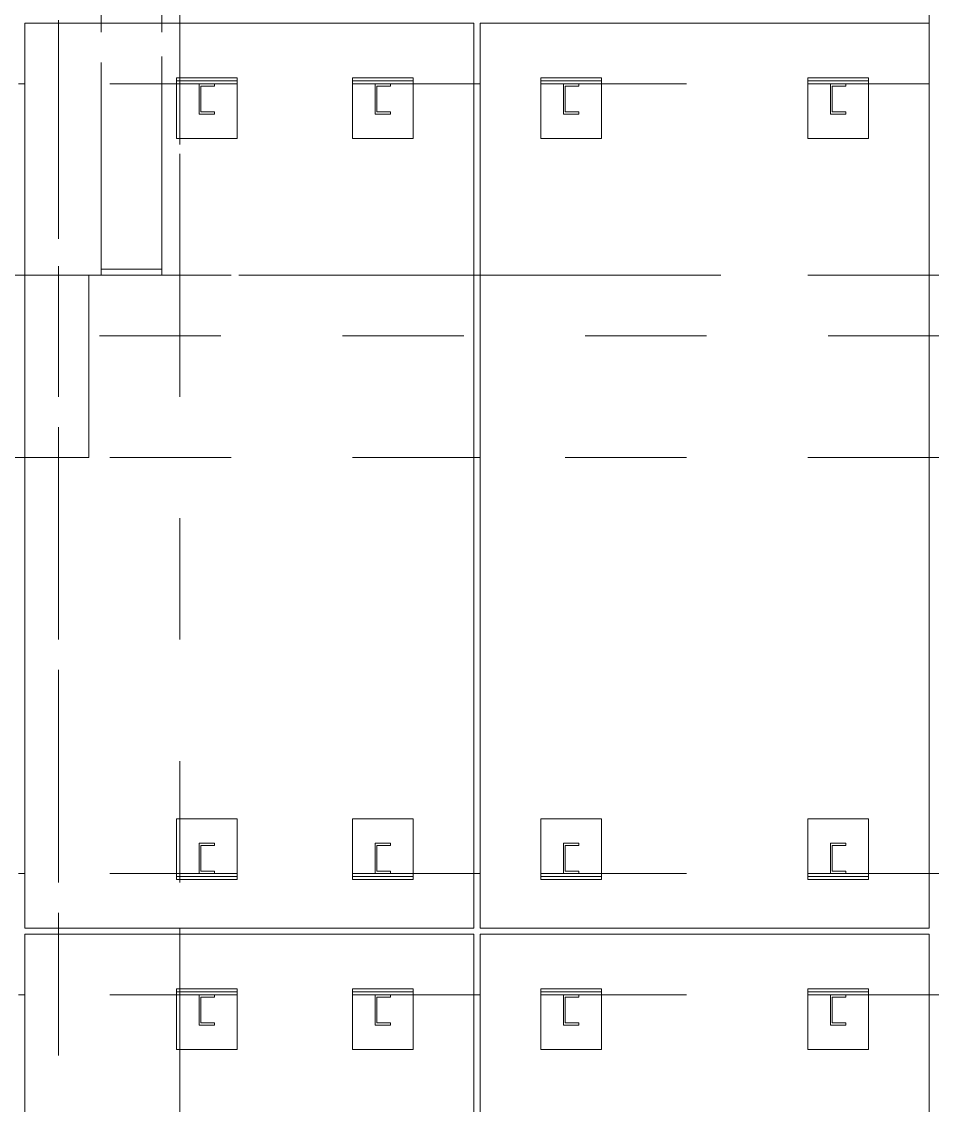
# Model space of a CAD drawing. Header units: millimetres. Extents: x 652937 to 1670132, y 1473552 to 2851037.
# Drawn here: x 663598.133 to 663601.133, y 1524462.309 to 1524465.878 of the extents above; entities that cross this region are included whole.
import ezdxf

# ---------------------------------------------------------------- set-up
doc = ezdxf.new("R2010")
doc.units = ezdxf.units.MM
doc.linetypes.add('XKITLINE00', pattern=[0])
doc.linetypes.add('XKITLINE02', pattern=[4, 2, -2])
doc.layers.add('Part', color=7, linetype='Continuous', lineweight=0)
doc.layers.add('S-GRID', color=7, linetype='Continuous', lineweight=9)

# ---------------------------------------------------------------- blocks, each defined once
blk = doc.blocks.new('*A20131505')
at = {"layer": 'S-GRID', "color": 7, "linetype": 'XKITLINE00', "lineweight": 0}
for p, q in [((739.005443, 47.968115), (740.592943, 47.968115)), ((742.180443, 47.968115), (750.117943, 47.968115)), ((751.705443, 47.968115), (753.292943, 47.968115))]:
    blk.add_line(p, q, dxfattribs=at)
blk = doc.blocks.new('*A20501542')
at = {"layer": 'Part', "color": 7, "linetype": 'XKITLINE02', "lineweight": 0}
for p, q in [((739.709239, 47.968115), (739.709227, 47.968115)), ((739.709227, 47.968115), (781.884258, 47.968115)), ((739.709227, 46.968115), (739.709227, 47.968115)), ((781.884247, 46.968115), (739.709227, 46.968115))]:
    blk.add_line(p, q, dxfattribs=at)
blk = doc.blocks.new('*A20571549')
at = {"layer": 'Part', "color": 7, "linetype": 'XKITLINE02', "lineweight": 0}
for p, q in [((739.709236, 47.968115), (738.459225, 47.968115)), ((738.459225, 47.968115), (738.459225, 44.968115)), ((739.709225, 44.968115), (739.709225, 47.968115)), ((739.709236, 44.968115), (738.459225, 44.968115))]:
    blk.add_line(p, q, dxfattribs=at)
blk = doc.blocks.new('*A20591551')
at = {"layer": 'Part', "color": 7, "linetype": 'XKITLINE02', "lineweight": 0}
for p, q in [((740.909234, 63.468115), (739.909229, 63.468115)), ((739.909229, 63.468115), (739.909229, 48.068115)), ((740.909229, 48.068115), (740.909229, 63.468115)), ((739.909229, 48.068115), (740.909234, 48.068115))]:
    blk.add_line(p, q, dxfattribs=at)
blk = doc.blocks.new('*A22251716')
at = {"layer": 'Part', "color": 7, "linetype": 'XKITLINE02', "lineweight": 0}
for p, q in [((752.552741, 36.168115), (751.552735, 36.168115)), ((751.552735, 36.118115), (751.552735, 36.168115)), ((752.552741, 36.118115), (751.552735, 36.118115)), ((751.552741, 36.118115), (751.552741, 36.168115)), ((752.552735, 36.168115), (752.552741, 36.168115)), ((752.552735, 36.118115), (752.552735, 36.168115)), ((752.552741, 36.118115), (752.552735, 36.118115)), ((752.552741, 36.168115), (752.552741, 36.118115))]:
    blk.add_line(p, q, dxfattribs=at)
blk = doc.blocks.new('*A22261717')
at = {"layer": 'Part', "color": 7, "linetype": 'XKITLINE02', "lineweight": 0}
for p, q in [((752.552719, 36.218115), (751.552716, 36.218115)), ((751.552716, 36.218115), (751.552716, 35.218115)), ((751.552719, 35.218115), (751.552719, 36.218115)), ((752.552716, 35.218115), (752.552716, 36.218115)), ((752.552719, 35.218115), (752.552719, 36.218115)), ((751.552716, 35.218115), (752.552719, 35.218115))]:
    blk.add_line(p, q, dxfattribs=at)
blk = doc.blocks.new('*A22351726')
at = {"layer": 'Part', "color": 7, "linetype": 'XKITLINE00', "lineweight": 0}
for p, q in [((738.652687, 52.118115), (738.652682, 52.118115)), ((738.652682, 52.118115), (746.052687, 52.118115)), ((738.652682, 37.218115), (738.652682, 52.118115)), ((746.052682, 37.218115), (746.052682, 52.118115)), ((746.052682, 37.218115), (738.652682, 37.218115)), ((738.652687, 37.118115), (738.652682, 37.118115)), ((738.652682, 37.118115), (746.052687, 37.118115)), ((738.652682, 22.218115), (738.652682, 37.118115)), ((746.052687, 37.218115), (746.052682, 37.218115)), ((746.052682, 22.218115), (746.052682, 37.118115))]:
    blk.add_line(p, q, dxfattribs=at)
at = {"layer": 'Part', "color": 7, "linetype": 'XKITLINE02', "lineweight": 0}
for p, q in [((738.652687, 37.218115), (738.652687, 52.118115)), ((746.052687, 52.118115), (746.052687, 37.218115)), ((738.652687, 22.218115), (738.652687, 37.118115)), ((746.052682, 37.218115), (746.052687, 37.218115)), ((746.052687, 37.118115), (746.052687, 22.218115))]:
    blk.add_line(p, q, dxfattribs=at)
blk = doc.blocks.new('*A22361727')
at = {"layer": 'Part', "color": 7, "linetype": 'XKITLINE00', "lineweight": 0}
for p, q in [((738.652682, 47.968115), (738.552682, 47.968115)), ((746.152682, 47.968115), (746.052682, 47.968115)), ((781.155237, 47.968115), (753.552682, 47.968115)), ((738.652682, 44.968115), (738.552682, 44.968115)), ((746.152682, 44.968115), (746.052682, 44.968115)), ((781.155237, 44.968115), (753.552682, 44.968115))]:
    blk.add_line(p, q, dxfattribs=at)
at = {"layer": 'Part', "color": 7, "linetype": 'XKITLINE02', "lineweight": 0}
for p, q in [((746.052682, 47.968115), (738.652682, 47.968115)), ((753.552682, 47.968115), (746.152682, 47.968115)), ((746.052682, 44.968115), (738.652682, 44.968115)), ((753.552682, 44.968115), (746.152682, 44.968115))]:
    blk.add_line(p, q, dxfattribs=at)
blk = doc.blocks.new('*A22391730')
at = {"layer": 'Part', "color": 7, "linetype": 'XKITLINE00', "lineweight": 0}
for p, q in [((738.652682, 38.118115), (738.552682, 38.118115)), ((746.152682, 38.118115), (746.052682, 38.118115)), ((759.859217, 38.118115), (753.552682, 38.118115)), ((738.652682, 36.118115), (738.552682, 36.118115)), ((746.152682, 36.118115), (746.052682, 36.118115)), ((759.859225, 36.118115), (753.552682, 36.118115))]:
    blk.add_line(p, q, dxfattribs=at)
at = {"layer": 'Part', "color": 7, "linetype": 'XKITLINE02', "lineweight": 0}
for p, q in [((746.052682, 38.118115), (738.652682, 38.118115)), ((753.552682, 38.118115), (746.152682, 38.118115)), ((746.052682, 36.118115), (738.652682, 36.118115)), ((753.552682, 36.118115), (746.152682, 36.118115))]:
    blk.add_line(p, q, dxfattribs=at)
blk = doc.blocks.new('*A22401731')
at = {"layer": 'Part', "color": 7, "linetype": 'XKITLINE00', "lineweight": 0}
for p, q in [((746.152682, 37.218115), (746.152682, 52.118115)), ((746.152682, 52.118115), (746.152687, 52.118115)), ((753.552687, 52.118115), (746.152682, 52.118115)), ((753.552682, 37.218115), (753.552682, 52.118115)), ((753.552682, 37.218115), (746.152682, 37.218115)), ((746.152682, 22.218115), (746.152682, 37.118115)), ((746.152682, 37.118115), (746.152687, 37.118115)), ((753.552687, 37.118115), (746.152682, 37.118115)), ((753.552687, 37.218115), (753.552682, 37.218115)), ((753.552682, 22.218115), (753.552682, 37.118115))]:
    blk.add_line(p, q, dxfattribs=at)
at = {"layer": 'Part', "color": 7, "linetype": 'XKITLINE02', "lineweight": 0}
for p, q in [((746.152687, 37.218115), (746.152687, 52.118115)), ((753.552687, 37.218115), (753.552687, 52.118115)), ((746.152687, 22.218115), (746.152687, 37.118115)), ((753.552682, 37.218115), (753.552687, 37.218115)), ((753.552687, 22.218115), (753.552687, 37.118115))]:
    blk.add_line(p, q, dxfattribs=at)
blk = doc.blocks.new('*A22411732')
at = {"layer": 'Part', "color": 7, "linetype": 'XKITLINE02', "lineweight": 0}
for p, q in [((753.552695, 53.118115), (753.552695, 51.118115)), ((753.552687, 52.118115), (753.552687, 51.118115)), ((746.052682, 51.118115), (738.652682, 51.118115)), ((753.552695, 51.118115), (746.152682, 51.118115))]:
    blk.add_line(p, q, dxfattribs=at)
at = {"layer": 'Part', "color": 7, "linetype": 'XKITLINE00', "lineweight": 0}
for p, q in [((753.552687, 52.168115), (753.552687, 52.118115)), ((738.652682, 51.118115), (738.552682, 51.118115)), ((746.152682, 51.118115), (746.052682, 51.118115))]:
    blk.add_line(p, q, dxfattribs=at)
blk = doc.blocks.new('*A22421733')
at = {"layer": 'Part', "color": 7, "linetype": 'XKITLINE02', "lineweight": 0}
for p, q in [((752.552719, 39.018115), (751.552716, 39.018115)), ((751.552716, 39.018115), (751.552716, 38.018115)), ((751.552719, 38.018115), (751.552719, 39.018115)), ((752.552716, 38.018115), (752.552716, 39.018115)), ((752.552719, 38.018115), (752.552719, 39.018115)), ((751.552716, 38.018115), (752.552719, 38.018115))]:
    blk.add_line(p, q, dxfattribs=at)
blk = doc.blocks.new('*A22431734')
at = {"layer": 'Part', "color": 7, "linetype": 'XKITLINE02', "lineweight": 0}
for p, q in [((752.552741, 38.118115), (751.552735, 38.118115)), ((751.552735, 38.068115), (751.552735, 38.118115)), ((752.552741, 38.068115), (751.552735, 38.068115)), ((751.552741, 38.068115), (751.552741, 38.118115)), ((752.552735, 38.118115), (752.552741, 38.118115)), ((752.552735, 38.068115), (752.552735, 38.118115)), ((752.552741, 38.068115), (752.552735, 38.068115)), ((752.552741, 38.118115), (752.552741, 38.068115))]:
    blk.add_line(p, q, dxfattribs=at)
blk = doc.blocks.new('*A22481739')
at = {"layer": 'Part', "color": 7, "linetype": 'XKITLINE02', "lineweight": 0}
for p, q in [((752.552719, 51.218115), (751.552716, 51.218115)), ((751.552716, 51.218115), (751.552716, 50.218115)), ((751.552719, 50.218115), (751.552719, 51.218115)), ((752.552716, 50.218115), (752.552716, 51.218115)), ((752.552719, 50.218115), (752.552719, 51.218115)), ((751.552716, 50.218115), (752.552719, 50.218115))]:
    blk.add_line(p, q, dxfattribs=at)
blk = doc.blocks.new('*A22491740')
at = {"layer": 'Part', "color": 7, "linetype": 'XKITLINE02', "lineweight": 0}
for p, q in [((752.552741, 51.168115), (751.552735, 51.168115)), ((751.552735, 51.118115), (751.552735, 51.168115)), ((752.552741, 51.118115), (751.552735, 51.118115)), ((751.552741, 51.118115), (751.552741, 51.168115)), ((752.552735, 51.168115), (752.552741, 51.168115)), ((752.552735, 51.118115), (752.552735, 51.168115)), ((752.552741, 51.118115), (752.552735, 51.118115)), ((752.552741, 51.168115), (752.552741, 51.118115))]:
    blk.add_line(p, q, dxfattribs=at)
blk = doc.blocks.new('*A22501741')
at = {"layer": 'Part', "color": 7, "linetype": 'XKITLINE02', "lineweight": 0}
for p, q in [((739.209193, 47.968115), (739.209193, 37.218115)), ((741.209201, 47.968115), (739.209193, 47.968115)), ((739.209201, 31.468115), (739.209201, 47.968115)), ((741.209193, 47.968115), (741.209193, 37.218115)), ((741.209201, 47.968115), (741.209193, 47.968115)), ((741.209201, 47.968115), (741.209201, 31.468115)), ((739.209193, 37.118115), (739.209193, 31.468115)), ((741.209193, 37.118115), (741.209193, 31.468115)), ((741.209201, 31.468115), (739.209193, 31.468115)), ((741.209193, 31.468115), (741.209201, 31.468115))]:
    blk.add_line(p, q, dxfattribs=at)
at = {"layer": 'Part', "color": 7, "linetype": 'XKITLINE00', "lineweight": 0}
for p, q in [((739.209193, 37.218115), (739.209193, 37.118115)), ((741.209193, 37.218115), (741.209193, 37.118115))]:
    blk.add_line(p, q, dxfattribs=at)
blk = doc.blocks.new('*A22611752')
at = {"layer": 'Part', "color": 7, "linetype": 'XKITLINE02', "lineweight": 0}
for p, q in [((748.152719, 51.218115), (747.152716, 51.218115)), ((747.152716, 51.218115), (747.152716, 50.218115)), ((747.152719, 50.218115), (747.152719, 51.218115)), ((748.152716, 50.218115), (748.152716, 51.218115)), ((748.152719, 50.218115), (748.152719, 51.218115)), ((747.152716, 50.218115), (748.152719, 50.218115))]:
    blk.add_line(p, q, dxfattribs=at)
blk = doc.blocks.new('*A22621753')
at = {"layer": 'Part', "color": 7, "linetype": 'XKITLINE02', "lineweight": 0}
for p, q in [((748.152741, 51.168115), (747.152735, 51.168115)), ((747.152735, 51.118115), (747.152735, 51.168115)), ((748.152741, 51.118115), (747.152735, 51.118115)), ((747.152741, 51.118115), (747.152741, 51.168115)), ((748.152735, 51.168115), (748.152741, 51.168115)), ((748.152735, 51.118115), (748.152735, 51.168115)), ((748.152741, 51.118115), (748.152735, 51.118115)), ((748.152741, 51.168115), (748.152741, 51.118115))]:
    blk.add_line(p, q, dxfattribs=at)
blk = doc.blocks.new('*A22631754')
at = {"layer": 'Part', "color": 7, "linetype": 'XKITLINE02', "lineweight": 0}
for p, q in [((747.527734, 51.118115), (747.777739, 51.118115)), ((747.527734, 50.618115), (747.527734, 51.118115)), ((747.527739, 50.618115), (747.527739, 51.118115)), ((747.777739, 51.080615), (747.552734, 51.080615)), ((747.552734, 50.655615), (747.552734, 51.080615)), ((747.552739, 50.655615), (747.552739, 51.080615)), ((747.777734, 51.080615), (747.777734, 51.118115)), ((747.777739, 51.118115), (747.777739, 51.080615)), ((747.777739, 50.618115), (747.527734, 50.618115)), ((747.552734, 50.655615), (747.777739, 50.655615)), ((747.777734, 50.618115), (747.777734, 50.655615)), ((747.777739, 50.655615), (747.777739, 50.618115))]:
    blk.add_line(p, q, dxfattribs=at)
blk = doc.blocks.new('*A23391830')
at = {"layer": 'Part', "color": 7, "linetype": 'XKITLINE02', "lineweight": 0}
for p, q in [((744.427734, 38.618115), (744.677739, 38.618115)), ((744.427734, 38.118115), (744.427734, 38.618115)), ((744.427739, 38.118115), (744.427739, 38.618115)), ((744.677739, 38.580615), (744.452734, 38.580615)), ((744.452734, 38.155615), (744.452734, 38.580615)), ((744.452739, 38.155615), (744.452739, 38.580615)), ((744.677734, 38.580615), (744.677734, 38.618115)), ((744.677739, 38.618115), (744.677739, 38.580615)), ((744.677739, 38.118115), (744.427734, 38.118115)), ((744.452734, 38.155615), (744.677739, 38.155615)), ((744.677734, 38.118115), (744.677734, 38.155615)), ((744.677739, 38.155615), (744.677739, 38.118115))]:
    blk.add_line(p, q, dxfattribs=at)
blk = doc.blocks.new('*A23401831')
at = {"layer": 'Part', "color": 7, "linetype": 'XKITLINE02', "lineweight": 0}
for p, q in [((741.527734, 38.618115), (741.777739, 38.618115)), ((741.527734, 38.118115), (741.527734, 38.618115)), ((741.527739, 38.118115), (741.527739, 38.618115)), ((741.777739, 38.580615), (741.552734, 38.580615)), ((741.552734, 38.155615), (741.552734, 38.580615)), ((741.552739, 38.155615), (741.552739, 38.580615)), ((741.777734, 38.580615), (741.777734, 38.618115)), ((741.777739, 38.618115), (741.777739, 38.580615)), ((741.777739, 38.118115), (741.527734, 38.118115)), ((741.552734, 38.155615), (741.777739, 38.155615)), ((741.777734, 38.118115), (741.777734, 38.155615)), ((741.777739, 38.155615), (741.777739, 38.118115))]:
    blk.add_line(p, q, dxfattribs=at)
blk = doc.blocks.new('*A23411832')
at = {"layer": 'Part', "color": 7, "linetype": 'XKITLINE02', "lineweight": 0}
for p, q in [((745.052719, 39.018115), (744.052716, 39.018115)), ((744.052716, 39.018115), (744.052716, 38.018115)), ((744.052719, 38.018115), (744.052719, 39.018115)), ((745.052716, 38.018115), (745.052716, 39.018115)), ((745.052719, 38.018115), (745.052719, 39.018115)), ((744.052716, 38.018115), (745.052719, 38.018115))]:
    blk.add_line(p, q, dxfattribs=at)
blk = doc.blocks.new('*A23421833')
at = {"layer": 'Part', "color": 7, "linetype": 'XKITLINE02', "lineweight": 0}
for p, q in [((742.152719, 39.018115), (741.152716, 39.018115)), ((741.152716, 39.018115), (741.152716, 38.018115)), ((741.152719, 38.018115), (741.152719, 39.018115)), ((742.152716, 38.018115), (742.152716, 39.018115)), ((742.152719, 38.018115), (742.152719, 39.018115)), ((741.152716, 38.018115), (742.152719, 38.018115))]:
    blk.add_line(p, q, dxfattribs=at)
blk = doc.blocks.new('*A23431834')
at = {"layer": 'Part', "color": 7, "linetype": 'XKITLINE02', "lineweight": 0}
for p, q in [((745.052741, 38.118115), (744.052735, 38.118115)), ((744.052735, 38.068115), (744.052735, 38.118115)), ((745.052741, 38.068115), (744.052735, 38.068115)), ((744.052741, 38.068115), (744.052741, 38.118115)), ((745.052735, 38.118115), (745.052741, 38.118115)), ((745.052735, 38.068115), (745.052735, 38.118115)), ((745.052741, 38.068115), (745.052735, 38.068115)), ((745.052741, 38.118115), (745.052741, 38.068115))]:
    blk.add_line(p, q, dxfattribs=at)
blk = doc.blocks.new('*A23441835')
at = {"layer": 'Part', "color": 7, "linetype": 'XKITLINE02', "lineweight": 0}
for p, q in [((742.152741, 38.118115), (741.152735, 38.118115)), ((741.152735, 38.068115), (741.152735, 38.118115)), ((742.152741, 38.068115), (741.152735, 38.068115)), ((741.152741, 38.068115), (741.152741, 38.118115)), ((742.152735, 38.118115), (742.152741, 38.118115)), ((742.152735, 38.068115), (742.152735, 38.118115)), ((742.152741, 38.068115), (742.152735, 38.068115)), ((742.152741, 38.118115), (742.152741, 38.068115))]:
    blk.add_line(p, q, dxfattribs=at)
blk = doc.blocks.new('*A23451836')
at = {"layer": 'Part', "color": 7, "linetype": 'XKITLINE02', "lineweight": 0}
for p, q in [((748.152741, 38.118115), (747.152735, 38.118115)), ((747.152735, 38.068115), (747.152735, 38.118115)), ((748.152741, 38.068115), (747.152735, 38.068115)), ((747.152741, 38.068115), (747.152741, 38.118115)), ((748.152735, 38.118115), (748.152741, 38.118115)), ((748.152735, 38.068115), (748.152735, 38.118115)), ((748.152741, 38.068115), (748.152735, 38.068115)), ((748.152741, 38.118115), (748.152741, 38.068115))]:
    blk.add_line(p, q, dxfattribs=at)
blk = doc.blocks.new('*A23461837')
at = {"layer": 'Part', "color": 7, "linetype": 'XKITLINE02', "lineweight": 0}
for p, q in [((748.152719, 39.018115), (747.152716, 39.018115)), ((747.152716, 39.018115), (747.152716, 38.018115)), ((747.152719, 38.018115), (747.152719, 39.018115)), ((748.152716, 38.018115), (748.152716, 39.018115)), ((748.152719, 38.018115), (748.152719, 39.018115)), ((747.152716, 38.018115), (748.152719, 38.018115))]:
    blk.add_line(p, q, dxfattribs=at)
blk = doc.blocks.new('*A23471838')
at = {"layer": 'Part', "color": 7, "linetype": 'XKITLINE02', "lineweight": 0}
for p, q in [((747.527734, 38.618115), (747.777739, 38.618115)), ((747.527734, 38.118115), (747.527734, 38.618115)), ((747.527739, 38.118115), (747.527739, 38.618115)), ((747.777739, 38.580615), (747.552734, 38.580615)), ((747.552734, 38.155615), (747.552734, 38.580615)), ((747.552739, 38.155615), (747.552739, 38.580615)), ((747.777734, 38.580615), (747.777734, 38.618115)), ((747.777739, 38.618115), (747.777739, 38.580615)), ((747.777739, 38.118115), (747.527734, 38.118115)), ((747.552734, 38.155615), (747.777739, 38.155615)), ((747.777734, 38.118115), (747.777734, 38.155615)), ((747.777739, 38.155615), (747.777739, 38.118115))]:
    blk.add_line(p, q, dxfattribs=at)
blk = doc.blocks.new('*A24541945')
at = {"layer": 'Part', "color": 7, "linetype": 'XKITLINE02', "lineweight": 0}
for p, q in [((744.427734, 36.118115), (744.677739, 36.118115)), ((744.427734, 35.618115), (744.427734, 36.118115)), ((744.427739, 35.618115), (744.427739, 36.118115)), ((744.677739, 36.080615), (744.452734, 36.080615)), ((744.452734, 35.655615), (744.452734, 36.080615)), ((744.452739, 35.655615), (744.452739, 36.080615)), ((744.677734, 36.080615), (744.677734, 36.118115)), ((744.677739, 36.118115), (744.677739, 36.080615)), ((744.677739, 35.618115), (744.427734, 35.618115)), ((744.452734, 35.655615), (744.677739, 35.655615)), ((744.677734, 35.618115), (744.677734, 35.655615)), ((744.677739, 35.655615), (744.677739, 35.618115))]:
    blk.add_line(p, q, dxfattribs=at)
blk = doc.blocks.new('*A24551946')
at = {"layer": 'Part', "color": 7, "linetype": 'XKITLINE02', "lineweight": 0}
for p, q in [((741.527734, 36.118115), (741.777739, 36.118115)), ((741.527734, 35.618115), (741.527734, 36.118115)), ((741.527739, 35.618115), (741.527739, 36.118115)), ((741.777739, 36.080615), (741.552734, 36.080615)), ((741.552734, 35.655615), (741.552734, 36.080615)), ((741.552739, 35.655615), (741.552739, 36.080615)), ((741.777734, 36.080615), (741.777734, 36.118115)), ((741.777739, 36.118115), (741.777739, 36.080615)), ((741.777739, 35.618115), (741.527734, 35.618115)), ((741.552734, 35.655615), (741.777739, 35.655615)), ((741.777734, 35.618115), (741.777734, 35.655615)), ((741.777739, 35.655615), (741.777739, 35.618115))]:
    blk.add_line(p, q, dxfattribs=at)
blk = doc.blocks.new('*A24561947')
at = {"layer": 'Part', "color": 7, "linetype": 'XKITLINE02', "lineweight": 0}
for p, q in [((745.052741, 36.168115), (744.052735, 36.168115)), ((744.052735, 36.118115), (744.052735, 36.168115)), ((745.052741, 36.118115), (744.052735, 36.118115)), ((744.052741, 36.118115), (744.052741, 36.168115)), ((745.052735, 36.168115), (745.052741, 36.168115)), ((745.052735, 36.118115), (745.052735, 36.168115)), ((745.052741, 36.118115), (745.052735, 36.118115)), ((745.052741, 36.168115), (745.052741, 36.118115))]:
    blk.add_line(p, q, dxfattribs=at)
blk = doc.blocks.new('*A24571948')
at = {"layer": 'Part', "color": 7, "linetype": 'XKITLINE02', "lineweight": 0}
for p, q in [((742.152741, 36.168115), (741.152735, 36.168115)), ((741.152735, 36.118115), (741.152735, 36.168115)), ((742.152741, 36.118115), (741.152735, 36.118115)), ((741.152741, 36.118115), (741.152741, 36.168115)), ((742.152735, 36.168115), (742.152741, 36.168115)), ((742.152735, 36.118115), (742.152735, 36.168115)), ((742.152741, 36.118115), (742.152735, 36.118115)), ((742.152741, 36.168115), (742.152741, 36.118115))]:
    blk.add_line(p, q, dxfattribs=at)
blk = doc.blocks.new('*A24581949')
at = {"layer": 'Part', "color": 7, "linetype": 'XKITLINE02', "lineweight": 0}
for p, q in [((745.052719, 36.218115), (744.052716, 36.218115)), ((744.052716, 36.218115), (744.052716, 35.218115)), ((744.052719, 35.218115), (744.052719, 36.218115)), ((745.052716, 35.218115), (745.052716, 36.218115)), ((745.052719, 35.218115), (745.052719, 36.218115)), ((744.052716, 35.218115), (745.052719, 35.218115))]:
    blk.add_line(p, q, dxfattribs=at)
blk = doc.blocks.new('*A24591950')
at = {"layer": 'Part', "color": 7, "linetype": 'XKITLINE02', "lineweight": 0}
for p, q in [((742.152719, 36.218115), (741.152716, 36.218115)), ((741.152716, 36.218115), (741.152716, 35.218115)), ((741.152719, 35.218115), (741.152719, 36.218115)), ((742.152716, 35.218115), (742.152716, 36.218115)), ((742.152719, 35.218115), (742.152719, 36.218115)), ((741.152716, 35.218115), (742.152719, 35.218115))]:
    blk.add_line(p, q, dxfattribs=at)
blk = doc.blocks.new('*A24601951')
at = {"layer": 'Part', "color": 7, "linetype": 'XKITLINE02', "lineweight": 0}
for p, q in [((748.152719, 36.218115), (747.152716, 36.218115)), ((747.152716, 36.218115), (747.152716, 35.218115)), ((747.152719, 35.218115), (747.152719, 36.218115)), ((748.152716, 35.218115), (748.152716, 36.218115)), ((748.152719, 35.218115), (748.152719, 36.218115)), ((747.152716, 35.218115), (748.152719, 35.218115))]:
    blk.add_line(p, q, dxfattribs=at)
blk = doc.blocks.new('*A24611952')
at = {"layer": 'Part', "color": 7, "linetype": 'XKITLINE02', "lineweight": 0}
for p, q in [((748.152741, 36.168115), (747.152735, 36.168115)), ((747.152735, 36.118115), (747.152735, 36.168115)), ((748.152741, 36.118115), (747.152735, 36.118115)), ((747.152741, 36.118115), (747.152741, 36.168115)), ((748.152735, 36.168115), (748.152741, 36.168115)), ((748.152735, 36.118115), (748.152735, 36.168115)), ((748.152741, 36.118115), (748.152735, 36.118115)), ((748.152741, 36.168115), (748.152741, 36.118115))]:
    blk.add_line(p, q, dxfattribs=at)
blk = doc.blocks.new('*A24621953')
at = {"layer": 'Part', "color": 7, "linetype": 'XKITLINE02', "lineweight": 0}
for p, q in [((747.527734, 36.118115), (747.777739, 36.118115)), ((747.527734, 35.618115), (747.527734, 36.118115)), ((747.527739, 35.618115), (747.527739, 36.118115)), ((747.777739, 36.080615), (747.552734, 36.080615)), ((747.552734, 35.655615), (747.552734, 36.080615)), ((747.552739, 35.655615), (747.552739, 36.080615)), ((747.777734, 36.080615), (747.777734, 36.118115)), ((747.777739, 36.118115), (747.777739, 36.080615)), ((747.777739, 35.618115), (747.527734, 35.618115)), ((747.552734, 35.655615), (747.777739, 35.655615)), ((747.777734, 35.618115), (747.777734, 35.655615)), ((747.777739, 35.655615), (747.777739, 35.618115))]:
    blk.add_line(p, q, dxfattribs=at)
blk = doc.blocks.new('*A25102001')
at = {"layer": 'Part', "color": 7, "linetype": 'XKITLINE02', "lineweight": 0}
for p, q in [((739.909475, 47.968115), (739.909475, 63.568115)), ((739.909475, 63.568115), (740.909481, 63.568115)), ((739.909481, 47.968115), (739.909481, 63.568115)), ((740.909475, 47.968115), (740.909475, 63.568115)), ((740.909475, 63.568115), (740.909481, 63.568115)), ((740.909481, 63.568115), (740.909481, 47.968115)), ((740.909481, 47.968115), (739.909475, 47.968115)), ((740.909475, 47.968115), (740.909481, 47.968115))]:
    blk.add_line(p, q, dxfattribs=at)
blk = doc.blocks.new('*A25112002')
at = {"layer": 'Part', "color": 7, "linetype": 'XKITLINE02', "lineweight": 0}
for p, q in [((739.209201, 66.568115), (739.209201, 47.968115)), ((741.209201, 47.968115), (741.209201, 66.568115)), ((739.209193, 52.118115), (739.209193, 47.968115)), ((741.209193, 52.118115), (741.209193, 47.968115)), ((741.209201, 47.968115), (739.209193, 47.968115))]:
    blk.add_line(p, q, dxfattribs=at)
at = {"layer": 'Part', "color": 7, "linetype": 'XKITLINE00', "lineweight": 0}
for p, q in [((739.209193, 52.168115), (739.209193, 52.118115)), ((741.209193, 52.168115), (741.209193, 52.118115))]:
    blk.add_line(p, q, dxfattribs=at)
blk = doc.blocks.new('*A25162007')
at = {"layer": 'Part', "color": 7, "linetype": 'XKITLINE02', "lineweight": 0}
for p, q in [((745.052719, 51.218115), (744.052716, 51.218115)), ((744.052716, 51.218115), (744.052716, 50.218115)), ((744.052719, 50.218115), (744.052719, 51.218115)), ((745.052716, 50.218115), (745.052716, 51.218115)), ((745.052719, 50.218115), (745.052719, 51.218115)), ((744.052716, 50.218115), (745.052719, 50.218115))]:
    blk.add_line(p, q, dxfattribs=at)
blk = doc.blocks.new('*A25172008')
at = {"layer": 'Part', "color": 7, "linetype": 'XKITLINE02', "lineweight": 0}
for p, q in [((742.152741, 51.168115), (741.152735, 51.168115)), ((741.152735, 51.118115), (741.152735, 51.168115)), ((742.152741, 51.118115), (741.152735, 51.118115)), ((741.152741, 51.118115), (741.152741, 51.168115)), ((742.152735, 51.168115), (742.152741, 51.168115)), ((742.152735, 51.118115), (742.152735, 51.168115)), ((742.152741, 51.118115), (742.152735, 51.118115)), ((742.152741, 51.168115), (742.152741, 51.118115))]:
    blk.add_line(p, q, dxfattribs=at)
blk = doc.blocks.new('*A25182009')
at = {"layer": 'Part', "color": 7, "linetype": 'XKITLINE02', "lineweight": 0}
for p, q in [((745.052741, 51.168115), (744.052735, 51.168115)), ((744.052735, 51.118115), (744.052735, 51.168115)), ((745.052741, 51.118115), (744.052735, 51.118115)), ((744.052741, 51.118115), (744.052741, 51.168115)), ((745.052735, 51.168115), (745.052741, 51.168115)), ((745.052735, 51.118115), (745.052735, 51.168115)), ((745.052741, 51.118115), (745.052735, 51.118115)), ((745.052741, 51.168115), (745.052741, 51.118115))]:
    blk.add_line(p, q, dxfattribs=at)
blk = doc.blocks.new('*A25192010')
at = {"layer": 'Part', "color": 7, "linetype": 'XKITLINE02', "lineweight": 0}
for p, q in [((741.527734, 51.118115), (741.777739, 51.118115)), ((741.527734, 50.618115), (741.527734, 51.118115)), ((741.527739, 50.618115), (741.527739, 51.118115)), ((741.777739, 51.080615), (741.552734, 51.080615)), ((741.552734, 50.655615), (741.552734, 51.080615)), ((741.552739, 50.655615), (741.552739, 51.080615)), ((741.777734, 51.080615), (741.777734, 51.118115)), ((741.777739, 51.118115), (741.777739, 51.080615)), ((741.777739, 50.618115), (741.527734, 50.618115)), ((741.552734, 50.655615), (741.777739, 50.655615)), ((741.777734, 50.618115), (741.777734, 50.655615)), ((741.777739, 50.655615), (741.777739, 50.618115))]:
    blk.add_line(p, q, dxfattribs=at)
blk = doc.blocks.new('*A25202011')
at = {"layer": 'Part', "color": 7, "linetype": 'XKITLINE02', "lineweight": 0}
for p, q in [((744.427734, 51.118115), (744.677739, 51.118115)), ((744.427734, 50.618115), (744.427734, 51.118115)), ((744.427739, 50.618115), (744.427739, 51.118115)), ((744.677739, 51.080615), (744.452734, 51.080615)), ((744.452734, 50.655615), (744.452734, 51.080615)), ((744.452739, 50.655615), (744.452739, 51.080615)), ((744.677734, 51.080615), (744.677734, 51.118115)), ((744.677739, 51.118115), (744.677739, 51.080615)), ((744.677739, 50.618115), (744.427734, 50.618115)), ((744.452734, 50.655615), (744.677739, 50.655615)), ((744.677734, 50.618115), (744.677734, 50.655615)), ((744.677739, 50.655615), (744.677739, 50.618115))]:
    blk.add_line(p, q, dxfattribs=at)
blk = doc.blocks.new('*A25212012')
at = {"layer": 'Part', "color": 7, "linetype": 'XKITLINE02', "lineweight": 0}
for p, q in [((742.152719, 51.218115), (741.152716, 51.218115)), ((741.152716, 51.218115), (741.152716, 50.218115)), ((741.152719, 50.218115), (741.152719, 51.218115)), ((742.152716, 50.218115), (742.152716, 51.218115)), ((742.152719, 50.218115), (742.152719, 51.218115)), ((741.152716, 50.218115), (742.152719, 50.218115))]:
    blk.add_line(p, q, dxfattribs=at)
blk = doc.blocks.new('*A25692060')
at = {"layer": 'Part', "color": 7, "linetype": 'XKITLINE02', "lineweight": 0}
for p, q in [((751.927734, 36.118115), (752.177739, 36.118115)), ((751.927734, 35.618115), (751.927734, 36.118115)), ((751.927739, 35.618115), (751.927739, 36.118115)), ((752.177739, 36.080615), (751.952734, 36.080615)), ((751.952734, 35.655615), (751.952734, 36.080615)), ((751.952739, 35.655615), (751.952739, 36.080615)), ((752.177734, 36.080615), (752.177734, 36.118115)), ((752.177739, 36.118115), (752.177739, 36.080615)), ((752.177739, 35.618115), (751.927734, 35.618115)), ((751.952734, 35.655615), (752.177739, 35.655615)), ((752.177734, 35.618115), (752.177734, 35.655615)), ((752.177739, 35.655615), (752.177739, 35.618115))]:
    blk.add_line(p, q, dxfattribs=at)
blk = doc.blocks.new('*A25762067')
at = {"layer": 'Part', "color": 7, "linetype": 'XKITLINE02', "lineweight": 0}
for p, q in [((751.927734, 38.618115), (752.177739, 38.618115)), ((751.927734, 38.118115), (751.927734, 38.618115)), ((751.927739, 38.118115), (751.927739, 38.618115)), ((752.177739, 38.580615), (751.952734, 38.580615)), ((751.952734, 38.155615), (751.952734, 38.580615)), ((751.952739, 38.155615), (751.952739, 38.580615)), ((752.177734, 38.580615), (752.177734, 38.618115)), ((752.177739, 38.618115), (752.177739, 38.580615)), ((752.177739, 38.118115), (751.927734, 38.118115)), ((751.952734, 38.155615), (752.177739, 38.155615)), ((752.177734, 38.118115), (752.177734, 38.155615)), ((752.177739, 38.155615), (752.177739, 38.118115))]:
    blk.add_line(p, q, dxfattribs=at)
blk = doc.blocks.new('*A26302121')
at = {"layer": 'Part', "color": 7, "linetype": 'XKITLINE02', "lineweight": 0}
for p, q in [((751.927734, 51.118115), (752.177739, 51.118115)), ((751.927734, 50.618115), (751.927734, 51.118115)), ((751.927739, 50.618115), (751.927739, 51.118115)), ((752.177739, 51.080615), (751.952734, 51.080615)), ((751.952734, 50.655615), (751.952734, 51.080615)), ((751.952739, 50.655615), (751.952739, 51.080615)), ((752.177734, 51.080615), (752.177734, 51.118115)), ((752.177739, 51.118115), (752.177739, 51.080615)), ((752.177739, 50.618115), (751.927734, 50.618115)), ((751.952734, 50.655615), (752.177739, 50.655615)), ((752.177734, 50.618115), (752.177734, 50.655615)), ((752.177739, 50.655615), (752.177739, 50.618115))]:
    blk.add_line(p, q, dxfattribs=at)
blk = doc.blocks.new('si11')
at = {"color": 7, "lineweight": 0, "xscale": 200, "yscale": 200, "zscale": 200}
for name in ['*A22351726', '*A22401731', '*A25112002', '*A25102001', '*A20591551', '*A22411732', '*A25212012', '*A25162007', '*A22611752', '*A22481739', '*A25172008', '*A25192010', '*A25182009', '*A25202011', '*A22621753', '*A22631754', '*A22491740', '*A26302121', '*A20131505', '*A22361727', '*A20571549', '*A22501741', '*A20501542', '*A23421833', '*A23411832', '*A23461837', '*A22421733', '*A23401831', '*A23391830', '*A23471838', '*A25762067', '*A22391730', '*A23441835', '*A23431834', '*A23451836', '*A22431734', '*A24591950', '*A24581949', '*A24601951', '*A22261717', '*A24571948', '*A24551946', '*A24561947', '*A24541945', '*A24611952', '*A24621953', '*A22251716', '*A25692060']:
    blk.add_blockref(name, (-125633.2, 57033.4), dxfattribs=at)

msp = doc.modelspace()

# ---------------------------------------------------------------- block references
at = {"color": 7, "xscale": 0.001, "yscale": 0.001, "zscale": 0.001}
msp.add_blockref('si11', (663576.0456, 1524398.4161), dxfattribs=at)

doc.saveas('drawing.dxf')
